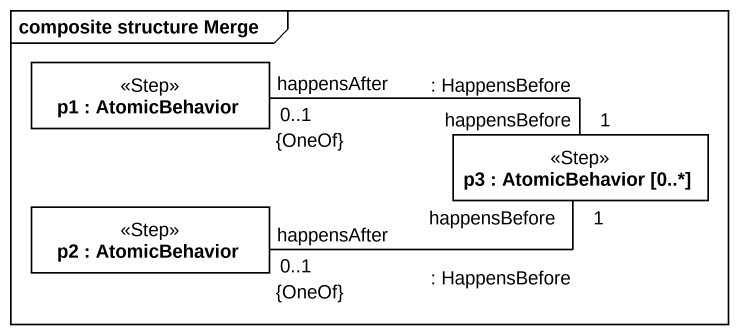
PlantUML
@startuml
mainframe composite structure Merge
rectangle "p1 : AtomicBehavior" as p1 <<Step>>
rectangle "p3 : AtomicBehavior [0..*]" as p3 <<Step>>
rectangle "p2 : AtomicBehavior" as p2 <<Step>>
p1 "happensAfter\n0..1\n{OneOf}" -right- "happensBefore\n1" p3 : : HappensBefore
p2 "happensAfter\n0..1\n{OneOf}" -right- "happensBefore\n1" p3 : : HappensBefore
@enduml
